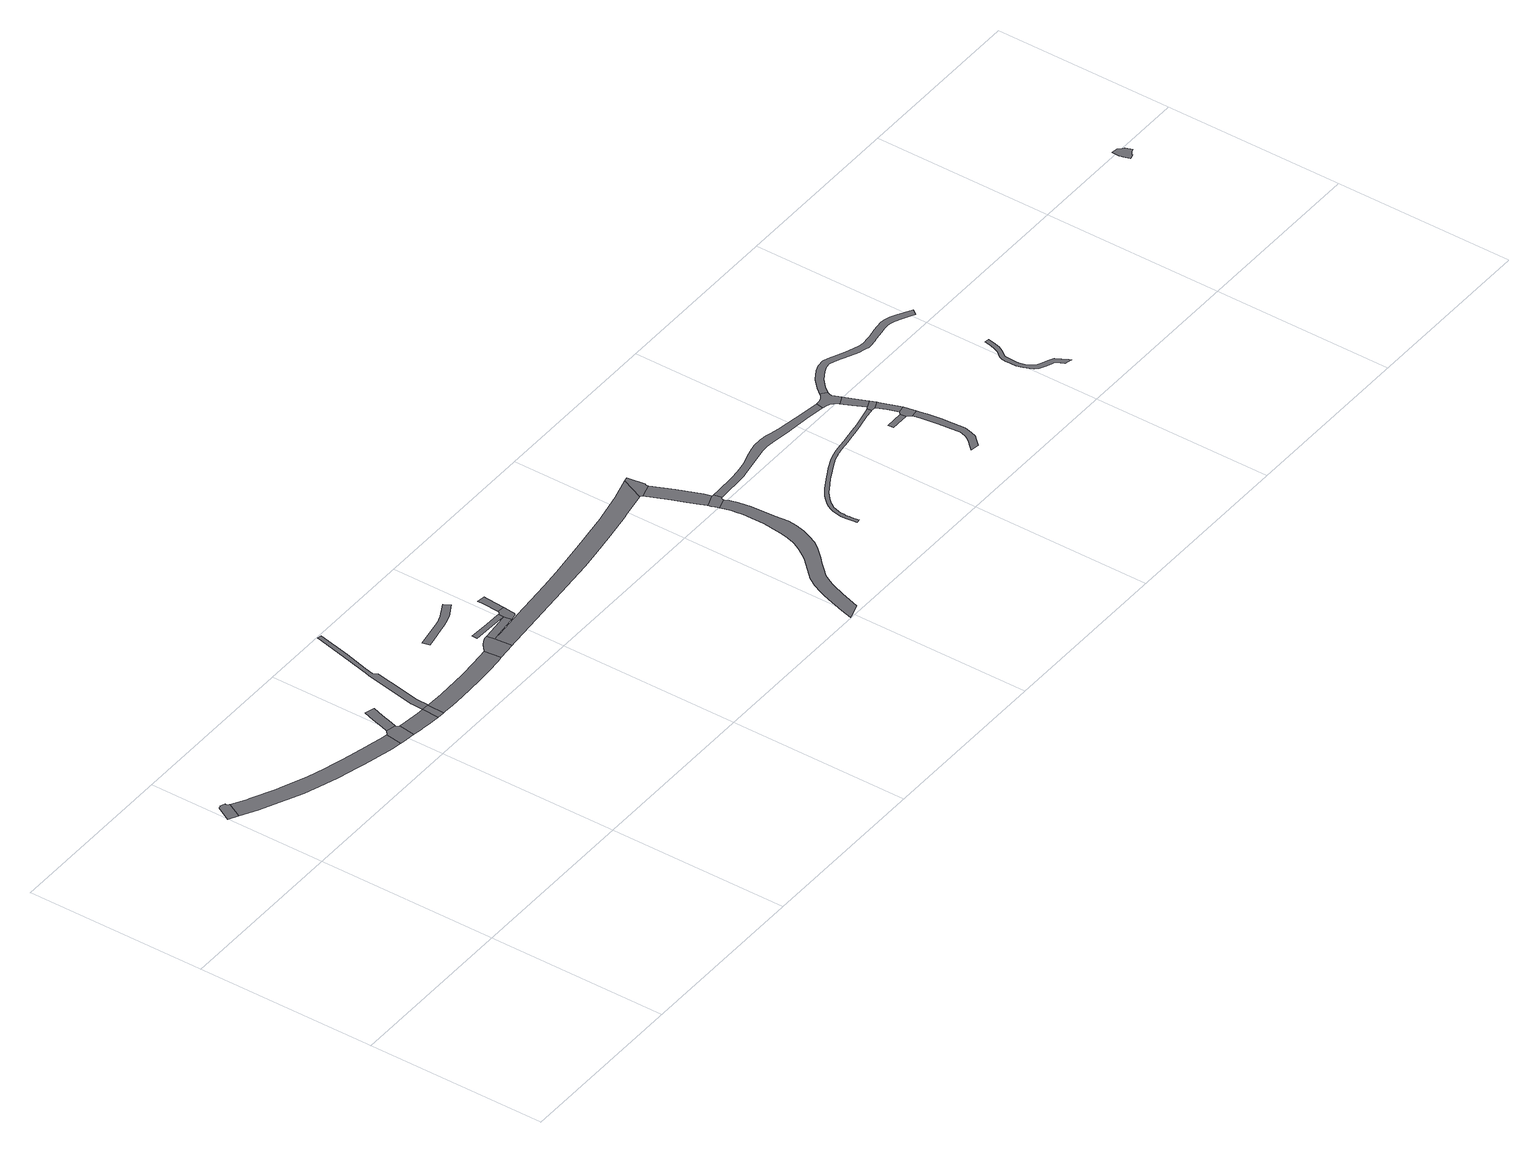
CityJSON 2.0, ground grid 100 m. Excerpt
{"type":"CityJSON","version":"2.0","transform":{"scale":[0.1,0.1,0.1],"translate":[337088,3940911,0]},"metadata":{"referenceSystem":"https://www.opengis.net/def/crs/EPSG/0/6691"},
"CityObjects":{
"road1":{"type":"Road","geometry":[{"type":"MultiSurface","lod":"1","boundaries":[[[0,1,2,3,4,5,6,7,8,9,10]]]}]},
"road2":{"type":"Road","attributes":{"function":"2","RoadStructureAttribute.sectionType":"1"},"geometry":[{"type":"MultiSurface","lod":"1","boundaries":[[[11,12,13,14,15,16,17,18,19,20,21,22,23,2,1,24,25,26,27,28,29,30,31,32,33,34,35,36]]]}]},
"road3":{"type":"Road","geometry":[{"type":"MultiSurface","lod":"1","boundaries":[[[37,38,39,40,41,36,35,42,43,44]]]}]},
"road4":{"type":"Road","attributes":{"RoadStructureAttribute.sectionType":"1"},"geometry":[{"type":"MultiSurface","lod":"1","boundaries":[[[38,45,46,47,48,49,50,51,39]]]}]},
"road5":{"type":"Road","attributes":{"function":"2","RoadStructureAttribute.sectionType":"1"},"geometry":[{"type":"MultiSurface","lod":"1","boundaries":[[[52,53,54,44,43,55,56,57,58,59]]]}]},
"road6":{"type":"Road","geometry":[{"type":"MultiSurface","lod":"1","boundaries":[[[60,61,62,52,59]]]}]},
"road7":{"type":"Road","attributes":{"RoadStructureAttribute.sectionType":"1"},"geometry":[{"type":"MultiSurface","lod":"1","boundaries":[[[63,64,65,66,67,68,69,70,71,72,52,62,73,74,75,76,77,78,79,80]]]}]},
"road8":{"type":"Road","attributes":{"function":"2","RoadStructureAttribute.sectionType":"1"},"geometry":[{"type":"MultiSurface","lod":"1","boundaries":[[[81,82,83,84,85,86,87,88,61,60,89,90,91,92,93,94,95,96]]]}]},
"road9":{"type":"Road","geometry":[{"type":"MultiSurface","lod":"1","boundaries":[[[97,98,99,100,101,102,103,81,96,104]]]}]},
"road10":{"type":"Road","attributes":{"RoadStructureAttribute.sectionType":"1"},"geometry":[{"type":"MultiSurface","lod":"1","boundaries":[[[105,106,107,108,109,110,111,112,113,114,115,116,117,118]]]}]},
"road11":{"type":"Road","attributes":{"RoadStructureAttribute.sectionType":"1"},"geometry":[{"type":"MultiSurface","lod":"1","boundaries":[[[119,120,121,122,123,124,125,126,127]]]}]},
"road12":{"type":"Road","attributes":{"RoadStructureAttribute.sectionType":"1"},"geometry":[{"type":"MultiSurface","lod":"1","boundaries":[[[128,129,130,99,98,131,132,133,134,135]]]}]},
"road13":{"type":"Road","geometry":[{"type":"MultiSurface","lod":"1","boundaries":[[[136,137,138,139,127,126,134,133,140,141,142,143,144,145,146]]]}]},
"road14":{"type":"Road","attributes":{"RoadStructureAttribute.sectionType":"1"},"geometry":[{"type":"MultiSurface","lod":"1","boundaries":[[[147,146,145,148,149,150]]]}]},
"road15":{"type":"Road","attributes":{"function":"2","RoadStructureAttribute.sectionType":"1"},"geometry":[{"type":"MultiSurface","lod":"1","boundaries":[[[151,152,153,154,155,156,157,158,159,160,161,162,163,164,165,166,167,168,169,170,171,172,173,174,175,176,97,104]]]}]},
"road16":{"type":"Road","attributes":{"RoadStructureAttribute.sectionType":"1"},"geometry":[{"type":"MultiSurface","lod":"1","boundaries":[[[177,178,179,180,181,182,183,184,185,186,187,188,189,190,191,192,193,194,195,196,197,198,199,200,201,202,203,204,205,206,207,208,209,210,211,212,213,214,215,216,217,218,219,220,221,222,223,224,225,226]]]}]},
"road17":{"type":"Road","geometry":[{"type":"MultiSurface","lod":"1","boundaries":[[[227,228,229,164,163,230,231,232]]]}]},
"road18":{"type":"Road","attributes":{"RoadStructureAttribute.sectionType":"1"},"geometry":[{"type":"MultiSurface","lod":"1","boundaries":[[[231,233,234,235,236,237,238,239,232]]]}]},
"road19":{"type":"Road","geometry":[{"type":"MultiSurface","lod":"1","boundaries":[[[236,240,241,177,226,242,243,244,245,246,247,237]]]}]},
"road20":{"type":"Road","attributes":{"RoadStructureAttribute.sectionType":"1"},"geometry":[{"type":"MultiSurface","lod":"1","boundaries":[[[248,249,250,251,252,253,254,255,256,257,258,259,260,261,246,245,262,263,264,265,266,267,268,269,270,271,272,273,274,275,276]]]}]},
"road21":{"type":"Road","attributes":{"RoadStructureAttribute.sectionType":"1"},"geometry":[{"type":"MultiSurface","lod":"1","boundaries":[[[277,278,279,280,281,282,283,284,285,286,287,288,289,290,291,292,293,294,295,296,297,298,299,300,301,302,303,304,305,306,307,308,309,310,311,312,313,314,315,316,317,318,319,320,321,322,323,324,325,326,327,328,329,330,331,332,333,334,335,336,337,338,339]]]}]},
"road22":{"type":"Road","geometry":[{"type":"MultiSurface","lod":"1","boundaries":[[[340,341,342,343]]]}]},
"road23":{"type":"Road","attributes":{"RoadStructureAttribute.sectionType":"1"},"geometry":[{"type":"MultiSurface","lod":"1","boundaries":[[[344,345,346,347,348,349,350,351,352,353,354,355,356,357,358,359,360,361,362,363,364,365,366,367,368,369,370,371,372,373]]]}]},
"road24":{"type":"Road","geometry":[{"type":"MultiSurface","lod":"1","boundaries":[[[275,374,375,376,377,378,379,380,381,382,383,384,385,386,387,276]]]}]},
"road25":{"type":"Road","attributes":{"RoadStructureAttribute.sectionType":"1"},"geometry":[{"type":"MultiSurface","lod":"1","boundaries":[[[388,389,390,379,378,391,392,393,394]]]}]},
"road26":{"type":"Road","geometry":[{"type":"MultiSurface","lod":"1","boundaries":[[[393,339,338,395,396,394]]]}]},
"road27":{"type":"Road","geometry":[{"type":"MultiSurface","lod":"1","boundaries":[[[342,344,373,397,398,343]]]}]},
"road28":{"type":"Road","attributes":{"RoadStructureAttribute.sectionType":"1"},"geometry":[{"type":"MultiSurface","lod":"1","boundaries":[[[399,400,396,395,401,402,398,397]]]}]},
"road29":{"type":"Road","attributes":{"RoadStructureAttribute.sectionType":"1"},"geometry":[{"type":"MultiSurface","lod":"1","boundaries":[[[383,403,404,405,406,407,408,409,410,411,412,413,414,415,416,417,418,419,420,421,422,423,424,425,426,427,428,429,430,431,432,433,434,435,436,437,438,439,440,441,442,443,444,445,446,447,448,384]]]}]},
"road30":{"type":"Road","attributes":{"RoadStructureAttribute.sectionType":"1"},"geometry":[{"type":"MultiSurface","lod":"1","boundaries":[[[449,450,451,452,453,454,455,456,457,458,459,460,461,462,463,464,465,466,467,468,469,470,471,472,473,474,475,476,477,478,479,480,481,482,483,484,485,486,487,488,489,490,491,492]]]}]},
"road31":{"type":"Road","geometry":[{"type":"MultiSurface","lod":"1","boundaries":[[[493,494,495,496,497,498,499,500,501,502,503,504,505,506]]]}]}
},
"vertices":[
[1,1552,0],[52,1524,0],[98,1609,0],[91,1616,0],[88,1620,0],[88,1627,0],[61,1639,0],[58,1636,0],[56,1635,0],[53,1634,0],[47,1635,0],
[919,1309,0],[879,1319,0],[802,1336,0],[691,1365,0],[630,1382,0],[586,1394,0],[490,1426,0],[409,1456,0],[356,1479,0],[321,1494,0],[190,1557,0],[181,1561,0],[109,1601,0],[146,1472,0],[282,1407,0],[374,1367,0],[459,1337,0],[558,1303,0],[637,1282,0],[666,1274,0],[719,1260,0],[780,1244,0],[898,1217,0],[903,1216,0],[949,1209,0],[963,1300,0],
[1048,1290,0],[1042,1307,0],[988,1318,0],[985,1316,0],[967,1301,0],[965,1206,0],[1040,1196,0],[1053,1289,0],
[1042,1311,0],[1052,1339,0],[1071,1403,0],[1090,1464,0],[1037,1480,0],[1018,1418,0],[1000,1355,0],
[1219,1271,0],[1183,1274,0],[1096,1284,0],[1085,1190,0],[1117,1186,0],[1143,1183,0],[1175,1180,0],[1213,1177,0],
[1255,1175,0],[1261,1269,0],[1261,1270,0],
[1369,1996,0],[1326,1814,0],[1292,1680,0],[1286,1655,0],[1280,1632,0],[1258,1524,0],[1253,1499,0],[1229,1372,0],[1223,1342,0],[1223,1328,0],[1265,1340,0],[1277,1402,0],[1299,1518,0],[1315,1601,0],[1301,1626,0],[1314,1676,0],[1348,1808,0],[1391,1991,0],
[1749,1286,0],[1706,1282,0],[1634,1276,0],[1555,1270,0],[1470,1268,0],[1436,1267,0],[1364,1266,0],[1273,1269,0],[1269,1174,0],[1329,1172,0],[1364,1171,0],[1471,1173,0],[1560,1175,0],[1640,1181,0],[1721,1188,0],[1758,1192,0],
[1854,1299,0],[1854,1301,0],[1849,1342,0],[1830,1340,0],[1807,1331,0],[1785,1317,0],[1750,1287,0],[1863,1202,0],
[1841,1611,0],[1815,1602,0],[1813,1601,0],[1788,1595,0],[1675,1574,0],[1629,1565,0],[1637,1525,0],[1682,1534,0],[1752,1547,0],[1797,1555,0],[1828,1563,0],[1868,1576,0],[1942,1618,0],[1922,1653,0],
[2010,1392,0],[1926,1395,0],[1907,1396,0],[1810,1400,0],[1809,1370,0],[1926,1365,0],[2009,1362,0],[2014,1362,0],[2015,1392,0],
[2010,1360,0],[2003,1359,0],[1891,1347,0],[1895,1306,0],[2008,1318,0],[2021,1320,0],[2015,1360,0],[2014,1360,0],
[2029,1397,0],[2027,1395,0],[2025,1394,0],[2021,1392,0],[2055,1325,0],[2063,1330,0],[2068,1340,0],[2070,1358,0],[2073,1397,0],[2074,1402,0],[2032,1405,0],
[2039,1503,0],[2081,1503,0],[2083,1525,0],[2037,1529,0],
[1888,1205,0],[1907,1207,0],[2145,1228,0],[2208,1234,0],[2325,1244,0],[2433,1254,0],[2548,1264,0],[2655,1278,0],[2810,1300,0],[2964,1325,0],[2982,1329,0],[3077,1346,0],[3131,1356,0],[3189,1484,0],[3061,1450,0],[2951,1427,0],[2869,1411,0],[2861,1409,0],[2642,1377,0],[2512,1361,0],[2435,1352,0],[2317,1339,0],[2129,1322,0],[2120,1321,0],[1900,1301,0],[1877,1300,0],
[3286,996,0],[3290,984,0],[3302,938,0],[3305,908,0],[3310,874,0],[3312,822,0],[3312,802,0],[3312,750,0],[3303,674,0],[3302,667,0],[3298,634,0],[3291,599,0],[3278,559,0],[3273,548,0],[3263,529,0],[3248,502,0],[3224,466,0],[3201,437,0],[3101,333,0],[3071,284,0],[3049,237,0],[3039,209,0],[3025,169,0],[2991,69,0],[2975,6,0],[2983,8,0],[3063,32,0],[3099,143,0],[3121,207,0],[3125,215,0],[3140,246,0],[3164,286,0],[3198,322,0],[3229,356,0],[3256,382,0],[3282,408,0],[3312,440,0],[3338,476,0],[3360,521,0],[3370,546,0],[3379,567,0],[3391,620,0],[3395,672,0],[3389,749,0],[3386,825,0],[3381,881,0],[3377,916,0],[3370,949,0],[3357,991,0],[3347,1016,0],
[3222,1386,0],[3228,1392,0],[3213,1490,0],[3141,1355,0],[3147,1348,0],[3223,1372,0],
[3202,1218,0],[3229,1150,0],[3253,1087,0],[3267,1052,0],[3337,1079,0],[3326,1119,0],[3275,1250,0],
[3273,1036,0],[3279,1018,0],[3347,1017,0],[3346,1025,0],[3350,1031,0],[3357,1032,0],[3348,1076,0],[3342,1076,0],
[4109,1083,0],[3935,1111,0],[3888,1123,0],[3857,1131,0],[3819,1136,0],[3766,1133,0],[3727,1126,0],[3719,1125,0],[3678,1113,0],[3628,1098,0],[3579,1088,0],[3551,1083,0],[3510,1080,0],[3391,1076,0],[3390,1034,0],[3393,1034,0],[3512,1038,0],[3551,1041,0],[3557,1042,0],[3638,1057,0],[3691,1067,0],[3753,1077,0],[3756,1077,0],[3796,1080,0],[3851,1074,0],[3930,1064,0],[4100,1045,0],[4189,1033,0],[4197,1072,0],
[4273,846,0],[4178,826,0],[4133,818,0],[4092,811,0],[4041,803,0],[3979,794,0],[3952,791,0],[3938,787,0],[3931,785,0],[3920,782,0],[3898,775,0],[3832,745,0],[3807,732,0],[3758,706,0],[3695,668,0],[3669,651,0],[3652,638,0],[3631,619,0],[3616,602,0],[3604,586,0],[3589,562,0],[3583,545,0],[3582,542,0],[3577,526,0],[3573,505,0],[3571,486,0],[3570,472,0],[3571,450,0],[3574,425,0],[3578,396,0],[3598,399,0],[3594,428,0],[3591,452,0],[3590,472,0],[3591,485,0],[3592,502,0],[3597,521,0],[3602,539,0],[3603,542,0],[3607,553,0],[3621,575,0],[3632,589,0],[3646,605,0],[3665,622,0],[3681,635,0],[3706,651,0],[3768,689,0],[3825,719,0],[3841,727,0],[3905,756,0],[3925,763,0],[3942,767,0],[3943,768,0],[3956,771,0],[3981,775,0],[4044,783,0],[4095,791,0],[4137,798,0],[4182,807,0],[4258,823,0],[4298,827,0],[4308,828,0],[4305,853,0],
[4262,699,0],[4266,669,0],[4368,670,0],[4364,700,0],
[4389,647,0],[4397,607,0],[4399,592,0],[4400,584,0],[4405,552,0],[4408,528,0],[4409,518,0],[4416,459,0],[4417,445,0],[4420,390,0],[4411,357,0],[4402,334,0],[4394,325,0],[4383,312,0],[4366,294,0],[4357,285,0],[4341,267,0],[4388,259,0],[4397,268,0],[4413,286,0],[4437,313,0],[4450,345,0],[4460,387,0],[4458,424,0],[4456,462,0],[4451,516,0],[4449,533,0],[4440,598,0],[4436,616,0],[4430,651,0],
[4215,1025,0],[4235,1015,0],[4244,1007,0],[4250,1001,0],[4261,984,0],[4308,1006,0],[4295,1038,0],[4290,1054,0],[4292,1066,0],[4298,1079,0],[4266,1105,0],[4256,1092,0],[4239,1081,0],[4218,1072,0],
[4351,898,0],[4351,899,0],[4333,946,0],[4286,928,0],[4307,885,0],[4317,863,0],[4359,881,0],
[4333,830,0],[4373,847,0],
[4417,722,0],[4377,712,0],
[4395,788,0],[4376,840,0],[4336,824,0],[4357,773,0],
[4325,1114,0],[4367,1154,0],[4415,1182,0],[4446,1195,0],[4476,1198,0],[4503,1192,0],[4546,1171,0],[4549,1170,0],[4583,1154,0],[4633,1133,0],[4665,1124,0],[4688,1115,0],[4716,1117,0],[4733,1119,0],[4741,1120,0],[4762,1124,0],[4818,1133,0],[4846,1137,0],[4875,1139,0],[4898,1137,0],[4920,1129,0],[4954,1113,0],[4976,1102,0],[4999,1090,0],[5023,1078,0],[5044,1108,0],[4967,1153,0],[4936,1168,0],[4903,1177,0],[4875,1179,0],[4842,1177,0],[4812,1173,0],[4760,1162,0],[4736,1159,0],[4702,1157,0],[4677,1160,0],[4640,1170,0],[4597,1187,0],[4570,1199,0],[4557,1205,0],[4510,1228,0],[4479,1238,0],[4436,1234,0],[4397,1218,0],[4343,1186,0],[4296,1141,0],
[5009,520,0],[5011,538,0],[5015,549,0],[5018,554,0],[5039,581,0],[5053,609,0],[5062,640,0],[5071,685,0],[5046,687,0],[5037,646,0],[5030,618,0],[5018,594,0],[4998,569,0],[4992,561,0],[4986,543,0],[4984,522,0],[4984,492,0],[4983,460,0],[4992,426,0],[5007,396,0],[5015,377,0],[5032,360,0],[5061,344,0],[5082,336,0],[5102,329,0],[5113,322,0],[5127,301,0],[5136,282,0],[5172,272,0],[5175,271,0],[5173,274,0],[5169,284,0],[5153,315,0],[5135,344,0],[5115,357,0],[5092,364,0],[5074,372,0],[5052,383,0],[5040,393,0],[5029,408,0],[5023,419,0],[5016,434,0],[5008,463,0],[5009,491,0],
[6629,992,0],[6610,1003,0],[6601,1015,0],[6567,1021,0],[6565,1007,0],[6566,979,0],[6567,974,0],[6570,960,0],[6572,945,0],[6579,922,0],[6608,930,0],[6609,938,0],[6622,947,0],[6641,953,0]
]}
